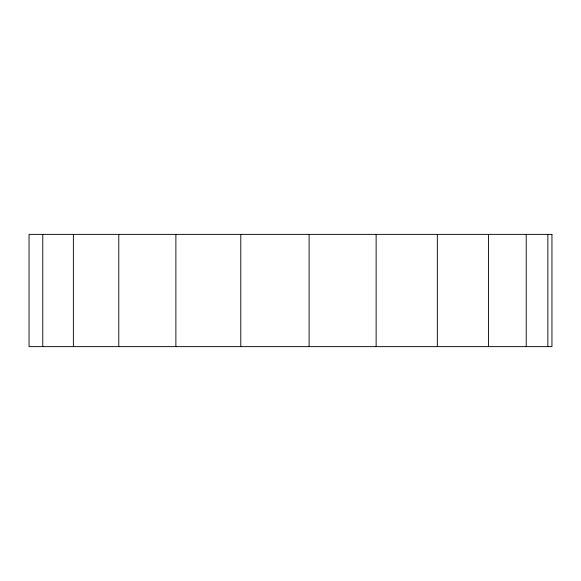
<?xml version="1.0" encoding="UTF-8"?>
<svg xmlns="http://www.w3.org/2000/svg" width="581" height="581" viewBox="0 0 581 581"><rect width="100%" height="100%" fill="white"/><g stroke="black" fill="none" stroke-linecap="round" stroke-linejoin="round"><path stroke-width="0.87" d="M547.854 234.368L547.854 346.632M526.219 234.368L526.219 346.632M488.527 234.368L488.527 346.632M437.333 234.368L437.333 346.632M376.132 234.368L376.132 346.632M309.099 234.368L309.099 346.632M240.795 234.368L240.795 346.632M175.883 234.368L175.883 346.632M118.778 234.368L118.778 346.632M73.373 234.368L73.373 346.632M42.769 234.368L42.769 346.632M551.95 234.368L29.05 234.368L29.05 346.632L551.95 346.632L551.95 234.368"/></g></svg>
